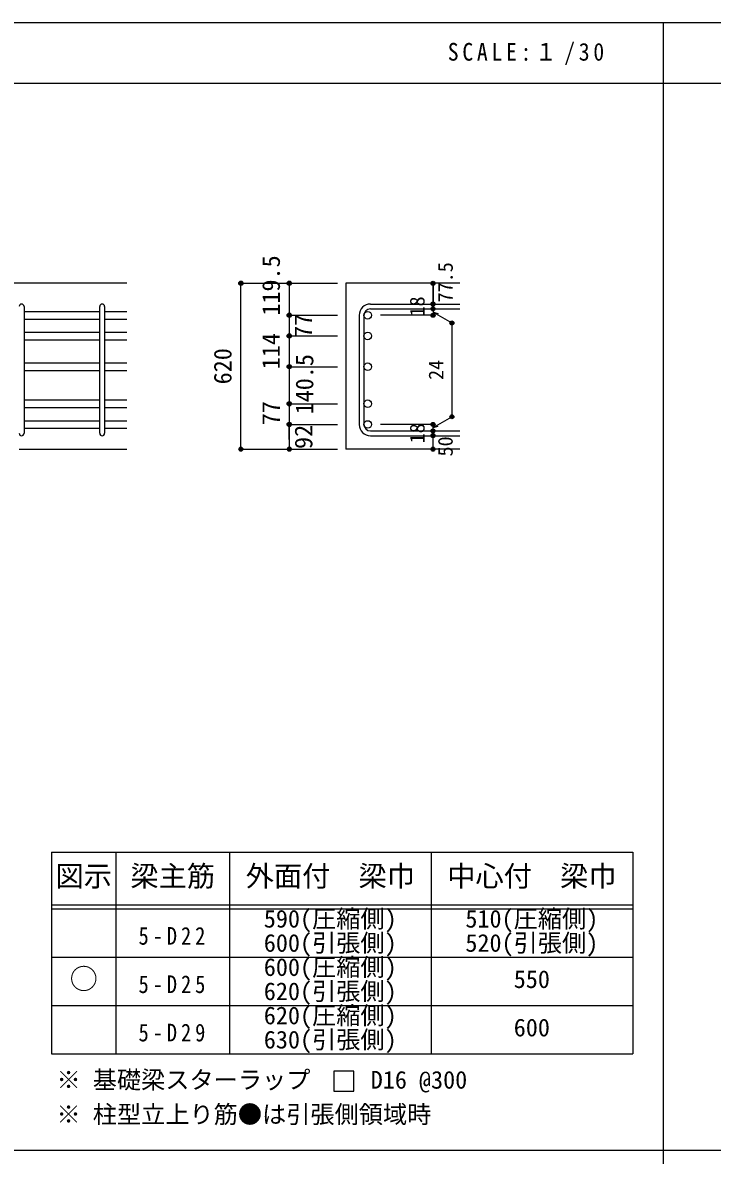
# Model space of a CAD drawing. Units: millimetres at full size, sheet at 1:30, with parts at other scales. Extents: x -5973 to 5954, y -4195 to 4201.
# Drawn here: x -3508 to -942, y -15 to 4201 of the extents above; entities that cross this region are included whole.
import ezdxf
from ezdxf.enums import TextEntityAlignment as Align

# ---------------------------------------------------------------- set-up
doc = ezdxf.new("R2010")
doc.units = ezdxf.units.MM
doc.header["$LTSCALE"] = 30
doc.header["$PDMODE"] = 32
doc.header["$PDSIZE"] = 15
for name, color, linetype in [('0-1_躯体線', 2, 'Continuous'), ('0-5_基礎梁筋', 7, 'Continuous'), ('0-6_スタラップ筋', 7, 'Continuous'), ('0-D_寸法', 4, 'Continuous'), ('6-7_文字', 7, 'Continuous'), ('6-E_枠', 7, 'Continuous'), ('F-0_枠', 6, 'Continuous')]:
    doc.layers.add(name, color=color, linetype=linetype)
doc.styles.add('ＭＳ ゴシック', font='')
doc.styles.get('ＭＳ ゴシック').set_extended_font_data('MS Gothic')

msp = doc.modelspace()

# ---------------------------------------------------------------- linework, layer by layer
at = {"layer": '0-1_躯体線'}
for p, q in [((-3120.8, 3231.03), (-5070.8, 3231.03)), ((-1880.8, 3231.03), (-2305.8, 3231.03)), ((-2305.8, 3231.03), (-2305.8, 2613.53)), ((-3520.8, 2613.53), (-3120.8, 2613.53)), ((-1880.8, 2613.53), (-2305.8, 2613.53))]:
    msp.add_line(p, q, dxfattribs=at)
at = {"layer": '0-5_基礎梁筋'}
for p, q in [((-3502.8, 3125.83), (-3220.8, 3125.83)), ((-3202.8, 3125.83), (-3120.8, 3125.83)), ((-3502.8, 3097.83), (-3220.8, 3097.83)), ((-3202.8, 3097.83), (-3120.8, 3097.83)), ((-3502.8, 3048.83), (-3220.8, 3048.83)), ((-3202.8, 3048.83), (-3120.8, 3048.83)), ((-3502.8, 3020.83), (-3220.8, 3020.83)), ((-3202.8, 3020.83), (-3120.8, 3020.83)), ((-3502.8, 2934.53), (-3220.8, 2934.53)), ((-3202.8, 2934.53), (-3120.8, 2934.53)), ((-3502.8, 2906.53), (-3220.8, 2906.53)), ((-3202.8, 2906.53), (-3120.8, 2906.53)), ((-3502.8, 2796.53), (-3220.8, 2796.53)), ((-3202.8, 2796.53), (-3120.8, 2796.53)), ((-3502.8, 2768.53), (-3220.8, 2768.53)), ((-3202.8, 2768.53), (-3120.8, 2768.53)), ((-3502.8, 2719.53), (-3220.8, 2719.53)), ((-3202.8, 2719.53), (-3120.8, 2719.53)), ((-3502.8, 2691.53), (-3220.8, 2691.53)), ((-3202.8, 2691.53), (-3120.8, 2691.53))]:
    msp.add_line(p, q, dxfattribs=at)
at = {"layer": '0-5_基礎梁筋', "color": 3}
for centre in [(-2223.8, 3111.83), (-2223.8, 3034.83), (-2223.8, 2920.53), (-2223.8, 2782.53), (-2223.8, 2705.53)]:
    msp.add_circle(centre, 14, dxfattribs=at)
at = {"layer": '0-6_スタラップ筋'}
for p, q in [((-3502.8, 3144.83), (-3502.8, 2672.53)), ((-3220.8, 2672.53), (-3220.8, 3144.83)), ((-3202.8, 3144.83), (-3202.8, 2672.53)), ((-2213.8, 3153.83), (-1880.8, 3153.83)), ((-2213.8, 3135.83), (-1880.8, 3135.83)), ((-2255.8, 3111.83), (-2255.8, 2705.53)), ((-2237.8, 3111.83), (-2237.8, 2705.53)), ((-2213.8, 2681.53), (-1880.8, 2681.53)), ((-2213.8, 2663.53), (-1880.8, 2663.53))]:
    msp.add_line(p, q, dxfattribs=at)
for centre, radius, start, end in [((-3511.8, 3144.83), 9, 0, 180), ((-3211.8, 3144.83), 9, 0, 180), ((-2213.8, 3111.83), 42, 90, 180), ((-2213.8, 3111.83), 24, 90, 180), ((-2213.8, 2705.53), 42, 180, 270), ((-2213.8, 2705.53), 24, 180, 270), ((-3511.8, 2672.53), 9, 180, 0), ((-3211.8, 2672.53), 9, 180, 0)]:
    msp.add_arc(centre, radius, start, end, dxfattribs=at)
at = {"layer": '0-D_寸法'}
for p, q in [((-2695.8, 3231.03), (-2515.8, 3231.03)), ((-2695.8, 3231.03), (-2515.8, 3231.03)), ((-2695.8, 2613.53), (-2695.8, 3231.03)), ((-2515.8, 3231.03), (-2335.8, 3231.03)), ((-2515.8, 3231.03), (-2335.8, 3231.03)), ((-2515.8, 3231.03), (-2515.8, 2613.53)), ((-1980.8, 3153.83), (-1980.8, 3231.03)), ((-1980.8, 3231.03), (-1980.8, 3153.83)), ((-1980.8, 3135.83), (-1980.8, 3153.83)), ((-1980.8, 3135.83), (-1980.8, 3111.83)), ((-1980.8, 3123.83), (-1910.74, 3083.39)), ((-1980.8, 3123.83), (-1961.48, 3118.66)), ((-2515.8, 3111.83), (-2335.8, 3111.83)), ((-2515.8, 3111.83), (-2335.8, 3111.83)), ((-1980.8, 3111.83), (-2176.89, 3111.83)), ((-1910.74, 3083.39), (-1910.74, 2733.98)), ((-2515.8, 3034.83), (-2335.8, 3034.83)), ((-2515.8, 3034.83), (-2335.8, 3034.83)), ((-2515.8, 2920.53), (-2335.8, 2920.53)), ((-2515.8, 2782.53), (-2335.8, 2782.53)), ((-2515.8, 2705.53), (-2335.8, 2705.53)), ((-2515.8, 2649.57), (-2515.8, 2705.53)), ((-1980.8, 2705.53), (-2176.89, 2705.53)), ((-1980.8, 2693.53), (-1910.74, 2733.98)), ((-1980.8, 2681.53), (-1980.8, 2705.53)), ((-1980.8, 2693.53), (-1961.48, 2698.71)), ((-1980.8, 2663.53), (-1980.8, 2681.53)), ((-1980.8, 2613.53), (-1980.8, 2663.53)), ((-2695.8, 2613.53), (-2515.8, 2613.53)), ((-2515.8, 2613.53), (-2335.8, 2613.53))]:
    msp.add_line(p, q, dxfattribs=at)
for centre, radius in [((-2695.8, 3231.03), 8), ((-2695.8, 3231.03), 7.2), ((-2695.8, 3231.03), 6.4), ((-2695.8, 3231.03), 5.6), ((-2695.8, 3231.03), 4.8), ((-2695.8, 3231.03), 4), ((-2695.8, 3231.03), 3.2), ((-2695.8, 3231.03), 2.4), ((-2695.8, 3231.03), 1.6), ((-2695.8, 3231.03), 0.8), ((-2515.8, 3231.03), 8), ((-2515.8, 3231.03), 7.2), ((-2515.8, 3231.03), 6.4), ((-2515.8, 3231.03), 5.6), ((-2515.8, 3231.03), 4.8), ((-2515.8, 3231.03), 4), ((-2515.8, 3231.03), 3.2), ((-2515.8, 3231.03), 2.4), ((-2515.8, 3231.03), 1.6), ((-2515.8, 3231.03), 0.8), ((-1980.8, 3231.03), 4), ((-1980.8, 3231.03), 3.6), ((-1980.8, 3231.03), 3.2), ((-1980.8, 3231.03), 2.8), ((-1980.8, 3231.03), 2.4), ((-1980.8, 3231.03), 2), ((-1980.8, 3231.03), 1.6), ((-1980.8, 3231.03), 1.2), ((-1980.8, 3231.03), 0.8), ((-1980.8, 3231.03), 0.4), ((-1980.8, 3153.83), 4), ((-1980.8, 3135.83), 4), ((-1980.8, 3153.83), 3.6), ((-1980.8, 3135.83), 3.6), ((-1980.8, 3153.83), 3.2), ((-1980.8, 3135.83), 3.2), ((-1980.8, 3153.83), 2.8), ((-1980.8, 3135.83), 2.8), ((-1980.8, 3153.83), 2.4), ((-1980.8, 3135.83), 2.4), ((-1980.8, 3153.83), 2), ((-1980.8, 3135.83), 2), ((-1980.8, 3153.83), 1.6), ((-1980.8, 3135.83), 1.6), ((-1980.8, 3153.83), 1.2), ((-1980.8, 3135.83), 1.2), ((-1980.8, 3153.83), 0.8), ((-1980.8, 3135.83), 0.8), ((-1980.8, 3153.83), 0.4), ((-1980.8, 3135.83), 0.4), ((-2515.8, 3111.83), 8), ((-2515.8, 3111.83), 7.2), ((-2515.8, 3111.83), 6.4), ((-2515.8, 3111.83), 5.6), ((-2515.8, 3111.83), 4.8), ((-2515.8, 3111.83), 4), ((-2515.8, 3111.83), 3.2), ((-2515.8, 3111.83), 2.4), ((-2515.8, 3111.83), 1.6), ((-2515.8, 3111.83), 0.8), ((-1980.8, 3111.83), 4), ((-1980.8, 3111.83), 3.6), ((-1980.8, 3111.83), 3.2), ((-1980.8, 3111.83), 2.8), ((-1980.8, 3111.83), 2.4), ((-1980.8, 3111.83), 2), ((-1980.8, 3111.83), 1.6), ((-1980.8, 3111.83), 1.2), ((-1980.8, 3111.83), 0.8), ((-1980.8, 3111.83), 0.4), ((-1910.74, 3083.39), 4), ((-1910.74, 3083.39), 3.6), ((-1910.74, 3083.39), 3.2), ((-1910.74, 3083.39), 2.8), ((-1910.74, 3083.39), 2.4), ((-1910.74, 3083.39), 2), ((-1910.74, 3083.39), 1.6), ((-1910.74, 3083.39), 1.2), ((-1910.74, 3083.39), 0.8), ((-1910.74, 3083.39), 0.4), ((-2515.8, 3034.83), 8), ((-2515.8, 3034.83), 7.2), ((-2515.8, 3034.83), 6.4), ((-2515.8, 3034.83), 5.6), ((-2515.8, 3034.83), 4.8), ((-2515.8, 3034.83), 4), ((-2515.8, 3034.83), 3.2), ((-2515.8, 3034.83), 2.4), ((-2515.8, 3034.83), 1.6), ((-2515.8, 3034.83), 0.8), ((-2515.8, 2920.53), 8), ((-2515.8, 2920.53), 7.2), ((-2515.8, 2920.53), 6.4), ((-2515.8, 2920.53), 5.6), ((-2515.8, 2920.53), 4.8), ((-2515.8, 2920.53), 4), ((-2515.8, 2920.53), 3.2), ((-2515.8, 2920.53), 2.4), ((-2515.8, 2920.53), 1.6), ((-2515.8, 2920.53), 0.8), ((-2515.8, 2782.53), 8), ((-2515.8, 2782.53), 7.2), ((-2515.8, 2782.53), 6.4), ((-2515.8, 2782.53), 5.6), ((-2515.8, 2782.53), 4.8), ((-2515.8, 2782.53), 4), ((-2515.8, 2782.53), 3.2), ((-2515.8, 2782.53), 2.4), ((-2515.8, 2782.53), 1.6), ((-2515.8, 2782.53), 0.8), ((-2515.8, 2705.53), 8), ((-2515.8, 2705.53), 7.2), ((-2515.8, 2705.53), 6.4), ((-2515.8, 2705.53), 5.6), ((-2515.8, 2705.53), 4.8), ((-2515.8, 2705.53), 4), ((-2515.8, 2705.53), 3.2), ((-2515.8, 2705.53), 2.4), ((-2515.8, 2705.53), 1.6), ((-2515.8, 2705.53), 0.8), ((-1980.8, 2705.53), 4), ((-1980.8, 2705.53), 3.6), ((-1980.8, 2705.53), 3.2), ((-1980.8, 2705.53), 2.8), ((-1980.8, 2705.53), 2.4), ((-1980.8, 2705.53), 2), ((-1980.8, 2705.53), 1.6), ((-1980.8, 2705.53), 1.2), ((-1980.8, 2705.53), 0.8), ((-1980.8, 2705.53), 0.4), ((-1910.74, 2733.98), 4), ((-1910.74, 2733.98), 3.6), ((-1910.74, 2733.98), 3.2), ((-1910.74, 2733.98), 2.8), ((-1910.74, 2733.98), 2.4), ((-1910.74, 2733.98), 2), ((-1910.74, 2733.98), 1.6), ((-1910.74, 2733.98), 1.2), ((-1910.74, 2733.98), 0.8), ((-1910.74, 2733.98), 0.4), ((-1980.8, 2681.53), 4), ((-1980.8, 2663.53), 4), ((-1980.8, 2681.53), 3.6), ((-1980.8, 2663.53), 3.6), ((-1980.8, 2681.53), 3.2), ((-1980.8, 2663.53), 3.2), ((-1980.8, 2681.53), 2.8), ((-1980.8, 2663.53), 2.8), ((-1980.8, 2681.53), 2.4), ((-1980.8, 2663.53), 2.4), ((-1980.8, 2681.53), 2), ((-1980.8, 2663.53), 2), ((-1980.8, 2681.53), 1.6), ((-1980.8, 2663.53), 1.6), ((-1980.8, 2681.53), 1.2), ((-1980.8, 2663.53), 1.2), ((-1980.8, 2681.53), 0.8), ((-1980.8, 2663.53), 0.8), ((-1980.8, 2681.53), 0.4), ((-1980.8, 2663.53), 0.4), ((-2695.8, 2613.53), 7.2), ((-2695.8, 2613.53), 6.4), ((-2695.8, 2613.53), 5.6), ((-2695.8, 2613.53), 4.8), ((-2695.8, 2613.53), 4), ((-2695.8, 2613.53), 3.2), ((-2695.8, 2613.53), 2.4), ((-2695.8, 2613.53), 1.6), ((-2695.8, 2613.53), 0.8), ((-2515.8, 2613.53), 7.2), ((-2515.8, 2613.53), 6.4), ((-2515.8, 2613.53), 5.6), ((-2515.8, 2613.53), 4.8), ((-2515.8, 2613.53), 4), ((-2515.8, 2613.53), 3.2), ((-2515.8, 2613.53), 2.4), ((-2515.8, 2613.53), 1.6), ((-2515.8, 2613.53), 0.8), ((-1980.8, 2613.53), 4), ((-1980.8, 2613.53), 3.6), ((-1980.8, 2613.53), 3.2), ((-1980.8, 2613.53), 2.8), ((-1980.8, 2613.53), 2.4), ((-1980.8, 2613.53), 2), ((-1980.8, 2613.53), 1.6), ((-1980.8, 2613.53), 1.2), ((-1980.8, 2613.53), 0.8), ((-1980.8, 2613.53), 0.4)]:
    msp.add_circle(centre, radius, dxfattribs=at)
at = {"layer": '0-D_寸法', "color": 7}
for p in [(-2695.8, 3231.03), (-2695.8, 3231.03), (-2515.8, 3231.03), (-1980.8, 3231.03), (-1980.8, 3153.83), (-1980.8, 3135.83), (-2515.8, 3111.83), (-1980.8, 3111.83), (-1910.74, 3083.39), (-2515.8, 3034.83), (-2515.8, 2920.53), (-2515.8, 2920.53), (-2515.8, 2782.53), (-2515.8, 2782.53), (-1910.74, 2733.98), (-2515.8, 2705.53), (-2515.8, 2705.53), (-1980.8, 2705.53), (-1980.8, 2705.53), (-1980.8, 2681.53), (-1980.8, 2663.53), (-2695.8, 2613.53), (-2695.8, 2613.53), (-2515.8, 2613.53), (-1980.8, 2613.53)]:
    msp.add_point(p, dxfattribs=at)
at = {"layer": '6-7_文字'}
msp.add_lwpolyline([(-2350.56, 223.5), (-2275.56, 223.5), (-2275.56, 298.5), (-2350.56, 298.5)], close=True, dxfattribs=at)
at = {"layer": '6-E_枠', "color": 3}
for p, q in [((-3400.52, 1112.77), (-3400.52, 362.77)), ((-3400.52, 1112.77), (-1238, 1112.77)), ((-3400.52, 1112.77), (-3400.52, 362.77)), ((-1238, 1112.77), (-1238, 362.77)), ((-3400.52, 362.77), (-1238, 362.77))]:
    msp.add_line(p, q, dxfattribs=at)
at = {"layer": '6-E_枠'}
for p, q in [((-3160.52, 1112.77), (-3160.52, 362.77)), ((-2738, 1112.77), (-2738, 362.77)), ((-1988, 1112.77), (-1988, 362.77)), ((-3400.52, 917.77), (-1238, 917.77)), ((-3400.52, 902.77), (-1238, 902.77)), ((-3400.52, 722.77), (-1238, 722.77)), ((-3400.52, 542.77), (-1238, 542.77))]:
    msp.add_line(p, q, dxfattribs=at)
at = {"layer": 'F-0_枠'}
msp.add_line((-5972.88, 4201.15), (5954.1, 4201.15), dxfattribs=at)
at = {"layer": 'F-0_枠', "color": 2}
for p, q in [((-1124.64, 4201.15), (-1124.64, -4195.24)), ((-5972.88, 3976.15), (3723.6, 3976.15)), ((3723.6, 2.95), (-5972.88, 2.95))]:
    msp.add_line(p, q, dxfattribs=at)

# ---------------------------------------------------------------- texts
at = {"layer": '0-D_寸法', "style": 'ＭＳ ゴシック'}
for s, height, p in [('119.5', 65.98, (-2530.8, 3110.53)), ('77.5', 54.99, (-1890.8, 3159.83)), ('18', 54.99, (-1995.8, 3107.33)), ('77', 65.98, (-2410.87, 3027.65)), ('114', 65.98, (-2531.35, 2911.23)), ('620', 65.98, (-2710.8, 2854.78)), ('140.5', 65.98, (-2406.46, 2743)), ('24', 54.99, (-1925.74, 2871.18)), ('77', 65.98, (-2531.06, 2702.43)), ('92', 65.98, (-2410.11, 2614.24)), ('18', 54.99, (-1995.8, 2635.03)), ('50', 54.99, (-1891.16, 2586.31))]:
    msp.add_text(s, height=height, rotation=90, dxfattribs=at).set_placement(p, align=Align.BOTTOM_LEFT)
at = {"layer": '6-7_文字', "color": 2, "style": 'ＭＳ ゴシック'}
for s, p in [('図示', (-3385.52, 962.77)), ('梁主筋', (-3106.76, 962.77)), ('外面付\u3000梁巾', (-2678, 962.77)), ('中心付\u3000梁巾', (-1928, 962.77)), ('○', (-3333.02, 580.27))]:
    msp.add_text(s, height=76.98, dxfattribs=at).set_placement(p, align=Align.BOTTOM_LEFT)
at = {"layer": '6-7_文字', "style": 'ＭＳ ゴシック'}
for s, p in [('590(圧縮側)', (-2610.5, 812.77)), ('510(圧縮側)', (-1860.5, 812.77)), ('600(引張側)', (-2610.5, 722.77)), ('520(引張側)', (-1860.5, 722.77)), ('600(圧縮側)', (-2610.5, 632.77)), ('620(引張側)', (-2610.5, 542.77)), ('550', (-1680.5, 587.77)), ('620(圧縮側)', (-2610.5, 452.77)), ('600', (-1680.5, 407.77)), ('630(引張側)', (-2610.5, 362.77)), ('※ 基礎梁スターラップ     D16 @300', (-3381.96, 213.19)), ('※ 柱型立上り筋●は引張側領域時', (-3381.96, 84.68))]:
    msp.add_text(s, height=65.98, dxfattribs=at).set_placement(p, align=Align.BOTTOM_LEFT)
at = {"layer": '6-7_文字', "color": 2, "insert": (-1925.98, 4043.65), "char_height": 65.98, "attachment_point": 7, "style": 'ＭＳ ゴシック'}
msp.add_mtext('\\T1.34;\\W0.9;SCALE:１/30', dxfattribs=at)
at = {"layer": '6-7_文字', "char_height": 65.98, "attachment_point": 7, "style": 'ＭＳ ゴシック'}
for s, insert in [('\\T1.38;\\W0.85;5-D22', (-3076.76, 767.77)), ('\\T1.38;\\W0.85;5-D25', (-3076.76, 587.77)), ('\\T1.38;\\W0.85;5-D29', (-3076.76, 407.77))]:
    msp.add_mtext(s, dxfattribs=dict(at, insert=insert))

doc.saveas('drawing.dxf')
